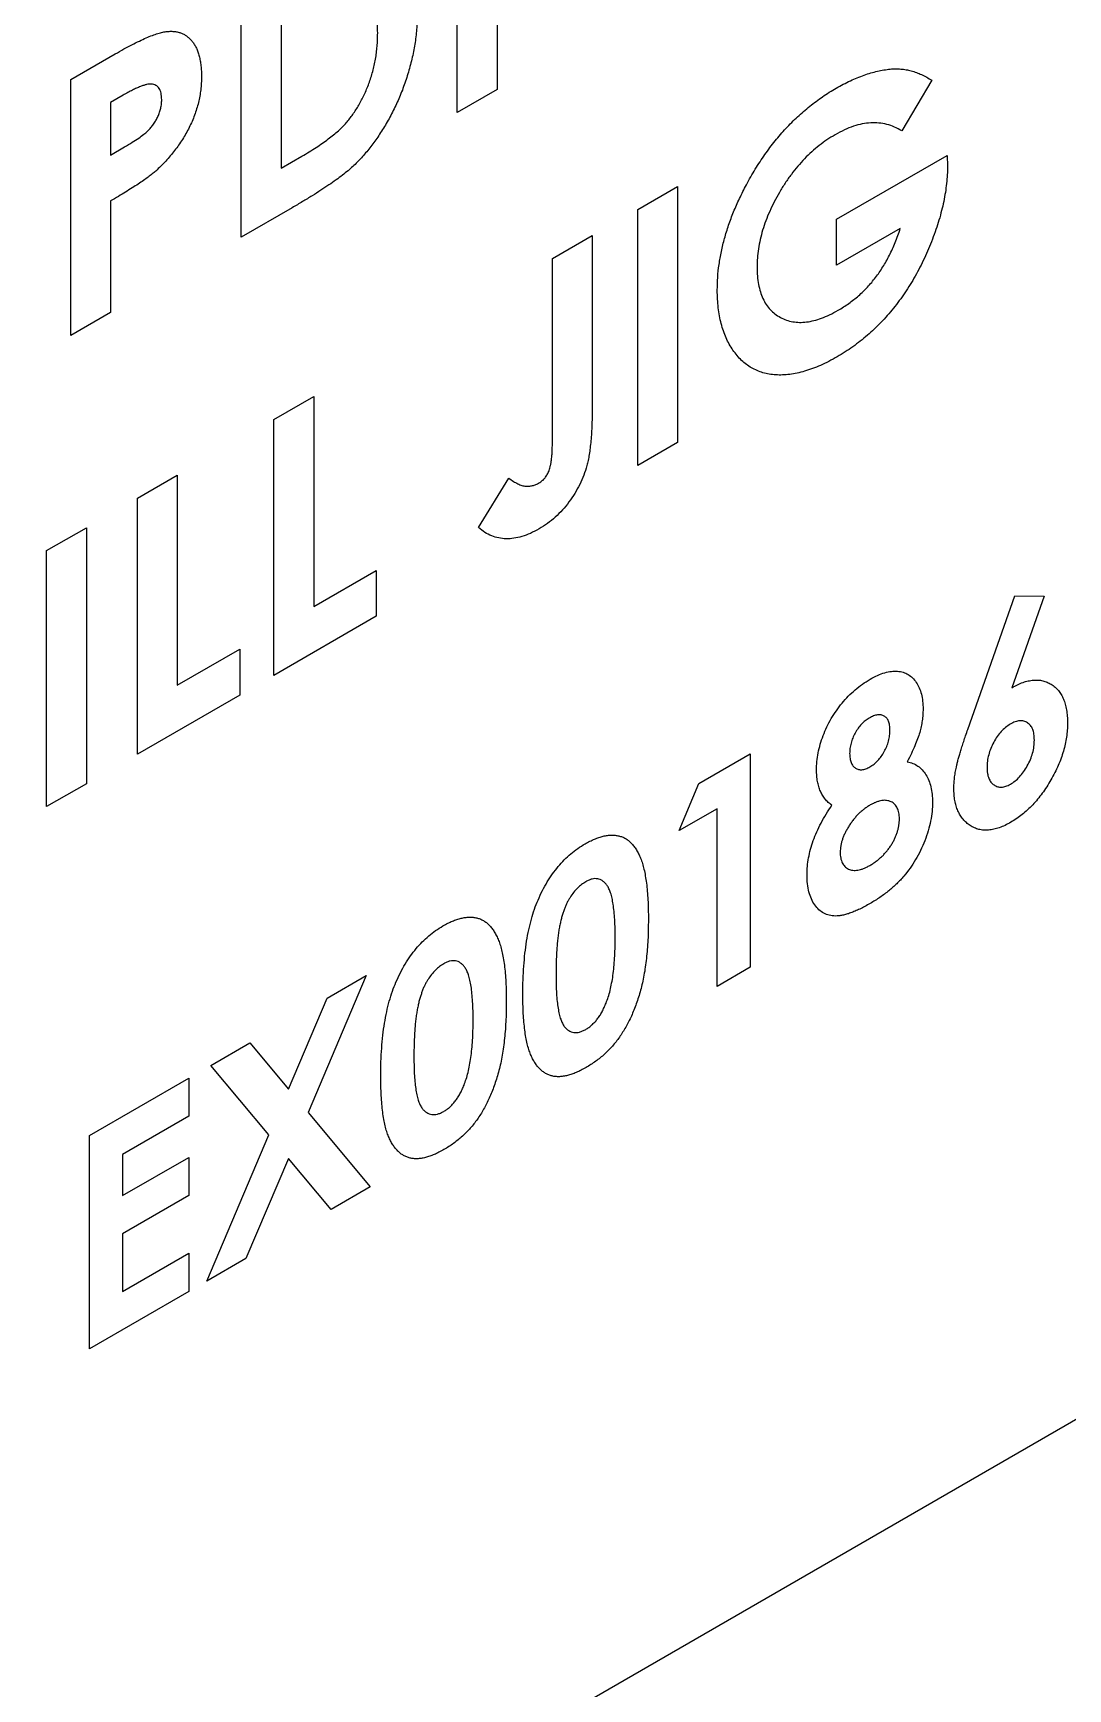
# Model space of a CAD drawing. Header units: inches. Extents: x -3.8 to 16.7, y -13 to 0.
# Drawn here: x 13.88 to 14.706, y -11.854 to -10.534 of the extents above; entities that cross this region are included whole.
import ezdxf

# ---------------------------------------------------------------- set-up
doc = ezdxf.new("R2010")
doc.units = ezdxf.units.IN
doc.header["$LTSCALE"] = 0.5
doc.header["$MEASUREMENT"] = 0
doc.layers.add('Jig', color=41, linetype='CONTINUOUS', lineweight=13)

msp = doc.modelspace()

# ---------------------------------------------------------------- linework, layer by layer
at = {"layer": 'Jig', "linetype": 'Continuous', "lineweight": 25, "transparency": 16777216}
for p, q in [((14.218732, -10.596736), (14.218732, -10.3926)), ((14.250461, -10.444496), (14.250461, -10.578419)), ((14.046488, -10.69617), (14.046488, -10.492035)), ((14.078217, -10.510358), (14.078217, -10.641213)), ((13.910506, -10.570536), (13.945918, -10.550093)), ((13.910506, -10.774671), (13.910506, -10.570536)), ((14.59718, -10.571117), (14.57317, -10.611516)), ((13.952221, -10.583093), (13.942235, -10.588858)), ((14.250461, -10.578419), (14.218732, -10.596736)), ((13.942235, -10.588858), (13.942235, -10.630732)), ((13.942235, -10.630732), (13.95346, -10.624252)), ((14.078217, -10.641213), (14.09479, -10.631646)), ((14.521292, -10.681908), (14.609432, -10.631026)), ((14.609432, -10.631026), (14.60968, -10.639593)), ((13.942235, -10.667372), (13.942235, -10.756354)), ((14.362646, -10.674042), (14.394375, -10.655725)), ((14.394375, -10.655725), (14.394375, -10.85986)), ((14.08707, -10.672742), (14.046488, -10.69617)), ((14.362646, -10.878177), (14.362646, -10.674042)), ((14.521292, -10.718548), (14.521292, -10.681908)), ((14.572037, -10.689253), (14.521292, -10.718548)), ((14.294655, -10.713292), (14.326384, -10.694975)), ((14.326384, -10.694975), (14.326384, -10.830493)), ((14.294655, -10.857315), (14.294655, -10.713292)), ((13.942235, -10.756354), (13.910506, -10.774671)), ((14.072551, -10.84151), (14.10428, -10.823193)), ((14.10428, -10.823193), (14.10428, -10.990689)), ((14.072551, -11.045645), (14.072551, -10.84151)), ((14.394375, -10.85986), (14.362646, -10.878177)), ((13.963765, -10.904311), (13.995494, -10.885994)), ((13.995494, -10.885994), (13.995494, -11.053489)), ((14.235729, -10.927768), (14.259739, -10.888268)), ((13.963765, -11.108446), (13.963765, -10.904311)), ((13.891241, -10.946178), (13.922971, -10.927861)), ((13.922971, -10.927861), (13.922971, -11.131996)), ((13.891241, -11.150313), (13.891241, -10.946178)), ((14.10428, -10.990689), (14.15414, -10.961905)), ((14.15414, -10.961905), (14.15414, -10.998545)), ((14.625875, -11.088683), (14.663294, -10.982162)), ((14.686695, -10.982351), (14.661022, -11.055444)), ((14.663294, -10.982162), (14.686695, -10.982351)), ((14.15414, -10.998545), (14.072551, -11.045645)), ((13.995494, -11.053489), (14.045355, -11.024706)), ((14.045355, -11.024706), (14.045355, -11.061345)), ((14.045355, -11.061345), (13.963765, -11.108446)), ((14.411485, -11.13189), (14.452356, -11.108295)), ((14.452356, -11.108295), (14.452356, -11.278408)), ((13.922971, -11.131996), (13.891241, -11.150313)), ((14.395697, -11.169356), (14.411485, -11.13189)), ((14.425915, -11.151911), (14.395697, -11.169356)), ((14.425915, -11.293672), (14.425915, -11.151911)), ((13.625949, -12.26582), (15.416507, -11.232153)), ((14.146161, -11.285058), (14.099712, -11.394134)), ((14.114969, -11.303065), (14.146161, -11.285058)), ((14.452356, -11.278408), (14.425915, -11.293672)), ((14.084131, -11.375493), (14.114969, -11.303065)), ((14.022189, -11.356625), (14.053352, -11.338636)), ((14.053352, -11.338636), (14.084131, -11.375493)), ((13.925426, -11.412486), (14.004749, -11.366693)), ((14.004749, -11.366693), (14.004749, -11.397227)), ((14.068549, -11.41209), (14.022189, -11.356625)), ((14.004749, -11.397227), (13.951867, -11.427755)), ((14.099712, -11.394134), (14.14923, -11.453399)), ((13.925426, -11.582598), (13.925426, -11.412486)), ((14.018914, -11.528629), (14.068549, -11.41209)), ((13.951867, -11.427755), (13.951867, -11.460469)), ((13.951867, -11.460469), (14.004749, -11.429941)), ((14.004749, -11.429941), (14.004749, -11.460474)), ((14.084131, -11.430732), (14.050106, -11.510622)), ((14.118067, -11.471389), (14.084131, -11.430732)), ((14.14923, -11.453399), (14.118067, -11.471389)), ((14.004749, -11.460474), (13.951867, -11.491002)), ((13.951867, -11.491002), (13.951867, -11.536801)), ((13.951867, -11.536801), (14.004749, -11.506273)), ((14.004749, -11.506273), (14.004749, -11.536806)), ((14.050106, -11.510622), (14.018914, -11.528629)), ((14.004749, -11.536806), (13.925426, -11.582598))]:
    msp.add_line(p, q, dxfattribs=at)
for points, knots in [([(14.155273, -10.53351), (14.155231, -10.53086), (14.155149, -10.525693), (14.154354, -10.518556), (14.153059, -10.512151), (14.151213, -10.506535), (14.148885, -10.501647), (14.145971, -10.497602), (14.142596, -10.49423), (14.139928, -10.492649), (14.138594, -10.491859)], [0, 0, 0, 0, 0.142276686, 0.277428514, 0.406477152, 0.530595072, 0.650142922, 0.766850697, 0.883502093, 1, 1, 1, 1]), ([(14.187002, -10.515847), (14.186924, -10.519742), (14.186768, -10.527408), (14.18546, -10.539281), (14.183344, -10.551161), (14.180369, -10.562993), (14.176681, -10.574603), (14.172275, -10.585826), (14.167215, -10.596579), (14.161562, -10.606788), (14.15544, -10.616292), (14.149079, -10.625077), (14.142416, -10.632956), (14.136544, -10.638902), (14.131453, -10.643431), (14.126983, -10.646951), (14.121906, -10.650744), (14.116173, -10.654719), (14.109812, -10.658986), (14.102795, -10.663359), (14.095145, -10.668043), (14.089832, -10.671135), (14.08707, -10.672742)], [0, 0, 0, 0, 0.06577295, 0.1294779, 0.19143009, 0.25244567, 0.31178696, 0.36881755, 0.42409152, 0.47849211, 0.53139374, 0.58200397, 0.63120127, 0.67950301, 0.70556137, 0.73522172, 0.76913249, 0.80685832, 0.84892977, 0.89511666, 0.9454698, 1, 1, 1, 1]), ([(13.945918, -10.550093), (13.948231, -10.548769), (13.952695, -10.546215), (13.959132, -10.542779), (13.965071, -10.539852), (13.970509, -10.537332), (13.975446, -10.535351), (13.979886, -10.533783), (13.983832, -10.532719), (13.987327, -10.532142), (13.990463, -10.532029), (13.993431, -10.532124), (13.996164, -10.532705), (13.998799, -10.533459), (14.001186, -10.534691), (14.003474, -10.536142), (14.005566, -10.537976), (14.007471, -10.540152), (14.009199, -10.542604), (14.010709, -10.545361), (14.011934, -10.548469), (14.012961, -10.551851), (14.013787, -10.55551), (14.014336, -10.559515), (14.014709, -10.563777), (14.014742, -10.566805), (14.014759, -10.568337)], [0, 0, 0, 0, 0.070781161, 0.136551696, 0.197012482, 0.252922694, 0.303686532, 0.349719151, 0.391240471, 0.428478555, 0.463056565, 0.497150358, 0.531002334, 0.564226377, 0.59770067, 0.631421421, 0.665597347, 0.700451436, 0.735880684, 0.771092108, 0.806974845, 0.843534403, 0.880940196, 0.919294384, 0.95918024, 1, 1, 1, 1]), ([(14.09479, -10.631646), (14.096762, -10.630504), (14.100554, -10.628306), (14.10603, -10.624763), (14.111094, -10.621456), (14.115731, -10.618051), (14.119977, -10.614789), (14.123771, -10.611469), (14.127194, -10.608307), (14.130202, -10.605061), (14.132958, -10.601771), (14.135509, -10.598308), (14.137971, -10.594675), (14.140299, -10.590836), (14.142501, -10.586817), (14.144565, -10.582612), (14.146517, -10.578215), (14.148307, -10.573636), (14.149944, -10.56891), (14.151395, -10.564091), (14.152599, -10.559182), (14.153599, -10.554196), (14.154314, -10.549142), (14.154905, -10.543963), (14.15521, -10.538731), (14.155252, -10.535267), (14.155273, -10.53351)], [0, 0, 0, 0, 0.06261465, 0.12042881, 0.17419949, 0.22372466, 0.26902845, 0.310765, 0.34811526, 0.38237811, 0.41475316, 0.44719543, 0.48004458, 0.51373864, 0.5479625, 0.58291781, 0.6193151, 0.65712355, 0.69568658, 0.73551372, 0.7758232, 0.81765226, 0.86074258, 0.90538693, 0.9519982, 1, 1, 1, 1]), ([(14.564034, -10.562199), (14.565449, -10.562095), (14.568326, -10.561883), (14.572512, -10.562117), (14.576708, -10.562633), (14.58087, -10.563564), (14.58499, -10.564909), (14.589111, -10.566583), (14.593192, -10.568658), (14.595833, -10.570287), (14.59718, -10.571117)], [0, 0, 0, 0, 0.11179902, 0.22739611, 0.34565664, 0.46739984, 0.59420801, 0.72467753, 0.85964712, 1, 1, 1, 1]), ([(13.974708, -10.574161), (13.974146, -10.574157), (13.972958, -10.574149), (13.970935, -10.57451), (13.9686, -10.575178), (13.965937, -10.57615), (13.962958, -10.577431), (13.959663, -10.578999), (13.956046, -10.580952), (13.953531, -10.58236), (13.952221, -10.583093)], [0, 0, 0, 0, 0.08210116, 0.173824981, 0.278953094, 0.396639095, 0.527315592, 0.671298143, 0.82875438, 1, 1, 1, 1]), ([(13.983029, -10.586613), (13.983001, -10.585673), (13.982947, -10.583849), (13.98255, -10.581402), (13.981916, -10.579272), (13.980998, -10.577514), (13.97981, -10.576122), (13.978363, -10.575093), (13.976674, -10.574376), (13.97537, -10.574233), (13.974708, -10.574161)], [0, 0, 0, 0, 0.13778768, 0.26734124, 0.39044433, 0.51177788, 0.62950898, 0.74782907, 0.87188531, 1, 1, 1, 1]), ([(14.014759, -10.568337), (14.014734, -10.570056), (14.014687, -10.573434), (14.014223, -10.578614), (14.01343, -10.583755), (14.012394, -10.588847), (14.010949, -10.593911), (14.009298, -10.598932), (14.007267, -10.603897), (14.004946, -10.608799), (14.002411, -10.613625), (13.999603, -10.618312), (13.996574, -10.62285), (13.993342, -10.627258), (13.989895, -10.631538), (13.986235, -10.63571), (13.982338, -10.639723), (13.979625, -10.642212), (13.978249, -10.643474)], [0, 0, 0, 0, 0.06887543, 0.13534867, 0.19928932, 0.26155008, 0.32291538, 0.382772, 0.44284357, 0.50265203, 0.56274884, 0.62273958, 0.68268733, 0.74332925, 0.80501251, 0.86806712, 0.93311057, 1, 1, 1, 1]), ([(14.520902, -10.577448), (14.522803, -10.576384), (14.526586, -10.574268), (14.53221, -10.571488), (14.537756, -10.569005), (14.5432, -10.566941), (14.548561, -10.565176), (14.553812, -10.56385), (14.558985, -10.562799), (14.562353, -10.562399), (14.564034, -10.562199)], [0, 0, 0, 0, 0.128975696, 0.256614277, 0.382374861, 0.507450208, 0.631231806, 0.754220715, 0.877300848, 1, 1, 1, 1]), ([(13.95346, -10.624252), (13.955503, -10.623058), (13.959262, -10.62086), (13.964394, -10.617499), (13.968519, -10.61451), (13.971778, -10.611757), (13.974351, -10.608949), (13.97657, -10.606138), (13.978474, -10.603104), (13.980122, -10.599941), (13.981439, -10.59664), (13.982353, -10.593284), (13.982946, -10.589883), (13.983001, -10.587724), (13.983029, -10.586613)], [0, 0, 0, 0, 0.15515959, 0.28549595, 0.39050281, 0.47097504, 0.53844553, 0.60365534, 0.66658717, 0.73019895, 0.79494467, 0.86022844, 0.92812071, 1, 1, 1, 1]), ([(14.449299, -10.654483), (14.450453, -10.652356), (14.452744, -10.648133), (14.456406, -10.641989), (14.460161, -10.636033), (14.464061, -10.630316), (14.468085, -10.624772), (14.472245, -10.619457), (14.47652, -10.61429), (14.480941, -10.609389), (14.485488, -10.604659), (14.490178, -10.600169), (14.494978, -10.59582), (14.49993, -10.591761), (14.504983, -10.587844), (14.510174, -10.584178), (14.515489, -10.580618), (14.519084, -10.578513), (14.520902, -10.577448)], [0, 0, 0, 0, 0.06378691, 0.12661606, 0.18834272, 0.24947905, 0.30986417, 0.37065629, 0.43067516, 0.49127768, 0.55187382, 0.6130655, 0.67516702, 0.73770458, 0.8014733, 0.8661156, 0.93226038, 1, 1, 1, 1]), ([(14.520017, -10.614599), (14.517854, -10.615911), (14.513608, -10.618489), (14.507368, -10.623046), (14.501405, -10.628085), (14.495692, -10.633595), (14.490262, -10.639607), (14.485086, -10.646095), (14.480193, -10.653068), (14.475623, -10.660424), (14.471463, -10.667977), (14.46783, -10.675588), (14.464736, -10.683148), (14.462189, -10.690681), (14.460251, -10.698143), (14.458868, -10.70556), (14.45799, -10.712941), (14.457886, -10.71769), (14.457833, -10.720096)], [0, 0, 0, 0, 0.06718757, 0.13192869, 0.19518885, 0.25712833, 0.31884259, 0.38049251, 0.44321873, 0.5071253, 0.57071214, 0.63248196, 0.69325269, 0.75313133, 0.81345766, 0.87386311, 0.93611027, 1, 1, 1, 1]), ([(14.57317, -10.611516), (14.571269, -10.610416), (14.56754, -10.608257), (14.56144, -10.606166), (14.555123, -10.605041), (14.548567, -10.604902), (14.541763, -10.605786), (14.534725, -10.607671), (14.527442, -10.610585), (14.522511, -10.61325), (14.520017, -10.614599)], [0, 0, 0, 0, 0.13444697, 0.26380716, 0.38924124, 0.51149641, 0.63242722, 0.75343872, 0.87525975, 1, 1, 1, 1]), ([(14.60968, -10.639593), (14.609648, -10.641848), (14.609585, -10.646355), (14.609003, -10.653345), (14.608039, -10.660468), (14.606722, -10.667701), (14.605071, -10.675062), (14.602966, -10.682562), (14.600501, -10.690188), (14.597739, -10.697876), (14.594635, -10.705516), (14.591293, -10.712982), (14.587761, -10.720237), (14.583962, -10.727254), (14.579955, -10.734038), (14.575732, -10.740578), (14.571279, -10.746884), (14.566618, -10.752976), (14.561723, -10.758782), (14.556622, -10.764319), (14.551322, -10.769581), (14.545809, -10.774569), (14.540094, -10.779261), (14.534177, -10.783632), (14.528054, -10.787815), (14.523902, -10.790284), (14.521788, -10.791541)], [0, 0, 0, 0, 0.04195372, 0.08383258, 0.12532245, 0.16681547, 0.20847518, 0.25064342, 0.29309367, 0.33644235, 0.37959375, 0.42165642, 0.4629884, 0.50371807, 0.54386324, 0.58360823, 0.62314292, 0.66301274, 0.70293171, 0.74288752, 0.78365169, 0.82485059, 0.86692569, 0.91006572, 0.95421246, 1, 1, 1, 1]), ([(13.978249, -10.643474), (13.977343, -10.644257), (13.975379, -10.645954), (13.972131, -10.648402), (13.968387, -10.65109), (13.964137, -10.653996), (13.959376, -10.657052), (13.954111, -10.660332), (13.948338, -10.663839), (13.944324, -10.666162), (13.942235, -10.667372)], [0, 0, 0, 0, 0.07737275, 0.16761429, 0.27210832, 0.39001599, 0.52136331, 0.66727225, 0.82680952, 1, 1, 1, 1]), ([(14.426104, -10.738453), (14.426167, -10.735087), (14.426291, -10.728439), (14.427436, -10.718091), (14.429222, -10.707689), (14.431785, -10.697188), (14.435074, -10.686606), (14.439042, -10.675948), (14.443776, -10.665175), (14.44744, -10.658081), (14.449299, -10.654483)], [0, 0, 0, 0, 0.12925561, 0.2552415, 0.37890223, 0.50142384, 0.62325871, 0.74643708, 0.87137012, 1, 1, 1, 1]), ([(14.522425, -10.754533), (14.523878, -10.753679), (14.52673, -10.752003), (14.530914, -10.749105), (14.534922, -10.746102), (14.538768, -10.742968), (14.542414, -10.739571), (14.54591, -10.736042), (14.549237, -10.732338), (14.552375, -10.728409), (14.555372, -10.724306), (14.5582, -10.719959), (14.560907, -10.715399), (14.563463, -10.71061), (14.565825, -10.705585), (14.568067, -10.70035), (14.570165, -10.694878), (14.571404, -10.691155), (14.572037, -10.689253)], [0, 0, 0, 0, 0.06934871, 0.13614695, 0.20055535, 0.2627939, 0.32342156, 0.38246435, 0.44096387, 0.49829222, 0.555828, 0.61428406, 0.67368091, 0.73476536, 0.7975553, 0.86227615, 0.92967099, 1, 1, 1, 1]), ([(14.457833, -10.720096), (14.457882, -10.722525), (14.457979, -10.727311), (14.458906, -10.733881), (14.460334, -10.739892), (14.462425, -10.745201), (14.464998, -10.75), (14.468261, -10.754048), (14.472066, -10.757522), (14.476406, -10.760325), (14.481127, -10.762493), (14.48624, -10.763763), (14.49159, -10.764317), (14.497262, -10.763927), (14.503158, -10.762839), (14.509339, -10.760904), (14.51579, -10.758182), (14.520191, -10.755761), (14.522425, -10.754533)], [0, 0, 0, 0, 0.06387923, 0.12585082, 0.18647209, 0.24647648, 0.30625841, 0.36695118, 0.42886088, 0.49256868, 0.55660611, 0.61908674, 0.6810492, 0.74278507, 0.80489645, 0.86784906, 0.93293296, 1, 1, 1, 1]), ([(14.521788, -10.791541), (14.519532, -10.792807), (14.51506, -10.795317), (14.508449, -10.798466), (14.502029, -10.801069), (14.495799, -10.803139), (14.489745, -10.804734), (14.483877, -10.805738), (14.478207, -10.806174), (14.472719, -10.80613), (14.467482, -10.805509), (14.462508, -10.80437), (14.457824, -10.80267), (14.453382, -10.800512), (14.449286, -10.797719), (14.445384, -10.794546), (14.441864, -10.790686), (14.438575, -10.786416), (14.435653, -10.781661), (14.433098, -10.77654), (14.430919, -10.771087), (14.429201, -10.76522), (14.427806, -10.759067), (14.426808, -10.752555), (14.426244, -10.745664), (14.426151, -10.740867), (14.426104, -10.738453)], [0, 0, 0, 0, 0.04517288, 0.08954612, 0.13281276, 0.17510201, 0.21703018, 0.25838045, 0.29957632, 0.34070769, 0.3815383, 0.42194159, 0.46211527, 0.5024334, 0.54275152, 0.58340721, 0.62466273, 0.6667924, 0.70898836, 0.75068593, 0.79205511, 0.83320278, 0.87443934, 0.91587333, 0.95765594, 1, 1, 1, 1]), ([(14.326384, -10.830493), (14.326372, -10.83309), (14.32635, -10.838093), (14.326126, -10.845407), (14.325822, -10.85217), (14.325385, -10.858401), (14.324736, -10.864147), (14.324002, -10.869347), (14.323191, -10.874016), (14.321822, -10.879508), (14.319697, -10.885941), (14.31649, -10.893416), (14.312497, -10.900607), (14.307897, -10.907506), (14.302653, -10.913894), (14.296886, -10.919652), (14.290613, -10.924725), (14.286268, -10.927411), (14.284031, -10.928794)], [0, 0, 0, 0, 0.07640535, 0.14721803, 0.21205899, 0.27099949, 0.32417099, 0.37196981, 0.41410523, 0.45098126, 0.51807721, 0.58331967, 0.64875638, 0.71544988, 0.78313488, 0.85208492, 0.92384796, 1, 1, 1, 1]), ([(14.284067, -10.892134), (14.284915, -10.891594), (14.286544, -10.890555), (14.288786, -10.88817), (14.290675, -10.885366), (14.291919, -10.882678), (14.292712, -10.880208), (14.293207, -10.877976), (14.293677, -10.875371), (14.294054, -10.872435), (14.294338, -10.869132), (14.29448, -10.865527), (14.294653, -10.861503), (14.294654, -10.858761), (14.294655, -10.857315)], [0, 0, 0, 0, 0.08366061, 0.16085185, 0.23674446, 0.3196478, 0.36732551, 0.42620955, 0.49352409, 0.57302528, 0.66250602, 0.7645432, 0.87587812, 1, 1, 1, 1]), ([(14.259739, -10.888268), (14.260996, -10.889183), (14.263348, -10.890897), (14.266893, -10.892856), (14.270091, -10.894228), (14.273105, -10.894808), (14.27595, -10.894802), (14.278686, -10.894401), (14.281399, -10.893502), (14.283191, -10.892583), (14.284067, -10.892134)], [0, 0, 0, 0, 0.19118873, 0.35776552, 0.49958607, 0.61804467, 0.72179554, 0.81927216, 0.91167234, 1, 1, 1, 1]), ([(14.284031, -10.928794), (14.281701, -10.930056), (14.277104, -10.932546), (14.270362, -10.935038), (14.263883, -10.936534), (14.257699, -10.936859), (14.251726, -10.936243), (14.246072, -10.934465), (14.24062, -10.931751), (14.237387, -10.929118), (14.235729, -10.927768)], [0, 0, 0, 0, 0.1238731, 0.24432612, 0.36309192, 0.48280641, 0.60469074, 0.73101202, 0.8620339, 1, 1, 1, 1]), ([(14.505238, -11.121079), (14.505297, -11.118859), (14.505413, -11.114479), (14.506441, -11.10758), (14.508146, -11.100603), (14.510467, -11.093602), (14.513413, -11.086695), (14.516915, -11.080006), (14.52102, -11.073676), (14.525576, -11.067648), (14.530606, -11.062041), (14.536063, -11.057), (14.54188, -11.052445), (14.545889, -11.050003), (14.547939, -11.048754)], [0, 0, 0, 0, 0.08520463, 0.16810545, 0.24922673, 0.33067642, 0.41165723, 0.4910963, 0.5706292, 0.6517408, 0.7347942, 0.81958314, 0.90771732, 1, 1, 1, 1]), ([(14.547939, -11.048754), (14.54996, -11.047653), (14.553901, -11.045505), (14.559616, -11.043395), (14.564954, -11.042246), (14.569873, -11.042167), (14.574382, -11.042968), (14.578417, -11.044737), (14.581907, -11.047506), (14.584879, -11.051132), (14.587246, -11.055519), (14.588996, -11.060542), (14.590009, -11.066224), (14.590154, -11.070395), (14.590227, -11.072493)], [0, 0, 0, 0, 0.09122126, 0.17786236, 0.26133492, 0.3432146, 0.42406053, 0.5040249, 0.58504282, 0.66799337, 0.75166792, 0.83358738, 0.9162936, 1, 1, 1, 1]), ([(14.661022, -11.055444), (14.662538, -11.054614), (14.665526, -11.052978), (14.669921, -11.051163), (14.674124, -11.049985), (14.678175, -11.0493), (14.682026, -11.049299), (14.685738, -11.049799), (14.689216, -11.051014), (14.692539, -11.052667), (14.695561, -11.054878), (14.698186, -11.057614), (14.700473, -11.060736), (14.702251, -11.064443), (14.703686, -11.06856), (14.704721, -11.073141), (14.705311, -11.078225), (14.705393, -11.081863), (14.705434, -11.083715)], [0, 0, 0, 0, 0.06332879, 0.12473644, 0.18491575, 0.24430041, 0.30382557, 0.364353, 0.42607314, 0.48972091, 0.55375593, 0.61645806, 0.67831886, 0.74030094, 0.80265626, 0.86673212, 0.93215674, 1, 1, 1, 1]), ([(14.590227, -11.072493), (14.590192, -11.074026), (14.590123, -11.077034), (14.589612, -11.081702), (14.588752, -11.086395), (14.587553, -11.091207), (14.585886, -11.096326), (14.583629, -11.101901), (14.580885, -11.108051), (14.57873, -11.112284), (14.577597, -11.114509)], [0, 0, 0, 0, 0.1175933, 0.23076806, 0.34238803, 0.45243834, 0.56822989, 0.69774451, 0.84108895, 1, 1, 1, 1]), ([(14.54729, -11.079662), (14.546201, -11.080351), (14.544084, -11.081692), (14.541062, -11.0845), (14.538346, -11.087809), (14.535996, -11.09156), (14.53407, -11.095578), (14.532654, -11.099737), (14.531814, -11.103957), (14.531725, -11.106623), (14.531679, -11.107996)], [0, 0, 0, 0, 0.1272624, 0.24755348, 0.36617764, 0.48865601, 0.61194461, 0.73509855, 0.86364793, 1, 1, 1, 1]), ([(14.563786, -11.089222), (14.563727, -11.087911), (14.563613, -11.085375), (14.562797, -11.082111), (14.561297, -11.079688), (14.559326, -11.077938), (14.556855, -11.077035), (14.553987, -11.076978), (14.550742, -11.077858), (14.548466, -11.079048), (14.54729, -11.079662)], [0, 0, 0, 0, 0.13323882, 0.2576792, 0.37794494, 0.49883534, 0.61955808, 0.73982382, 0.86564005, 1, 1, 1, 1]), ([(14.547792, -11.118629), (14.54891, -11.117926), (14.55109, -11.116555), (14.554187, -11.113663), (14.556978, -11.110287), (14.559367, -11.106412), (14.561347, -11.102247), (14.562788, -11.097904), (14.563618, -11.093493), (14.563729, -11.090681), (14.563786, -11.089222)], [0, 0, 0, 0, 0.12610048, 0.2456674, 0.36259581, 0.48306358, 0.60689482, 0.73119913, 0.86060741, 1, 1, 1, 1]), ([(14.614779, -11.135811), (14.6148, -11.134469), (14.61484, -11.131777), (14.615249, -11.127546), (14.615869, -11.123182), (14.616589, -11.119387), (14.617329, -11.116101), (14.618075, -11.113252), (14.618999, -11.110034), (14.620055, -11.106467), (14.621277, -11.102536), (14.622658, -11.098254), (14.624201, -11.09359), (14.625302, -11.090364), (14.625875, -11.088683)], [0, 0, 0, 0, 0.09253783, 0.18559077, 0.27955248, 0.3756023, 0.42761672, 0.48711687, 0.55419893, 0.62862399, 0.70968756, 0.79918074, 0.89535733, 1, 1, 1, 1]), ([(14.659753, -11.084529), (14.658484, -11.085328), (14.656001, -11.086893), (14.652471, -11.090308), (14.649253, -11.094327), (14.646463, -11.098946), (14.644129, -11.103889), (14.642414, -11.10898), (14.641383, -11.114127), (14.641276, -11.117372), (14.64122, -11.119047)], [0, 0, 0, 0, 0.12271805, 0.24014312, 0.35736238, 0.48167385, 0.60786583, 0.73295548, 0.86214446, 1, 1, 1, 1]), ([(14.678993, -11.097241), (14.678924, -11.095639), (14.67879, -11.092536), (14.677784, -11.088544), (14.675987, -11.085495), (14.673601, -11.083264), (14.670715, -11.081923), (14.667368, -11.081691), (14.663676, -11.082465), (14.66108, -11.083831), (14.659753, -11.084529)], [0, 0, 0, 0, 0.13540375, 0.26222517, 0.38584907, 0.51085736, 0.63497746, 0.75329908, 0.87393204, 1, 1, 1, 1]), ([(14.705434, -11.083715), (14.705395, -11.085546), (14.705319, -11.089165), (14.704684, -11.094781), (14.703659, -11.100411), (14.702193, -11.106071), (14.70033, -11.111761), (14.698052, -11.117489), (14.69534, -11.123232), (14.692264, -11.128928), (14.688901, -11.134442), (14.685356, -11.139665), (14.681599, -11.144457), (14.677702, -11.148923), (14.673592, -11.152949), (14.669331, -11.156657), (14.664886, -11.159942), (14.661869, -11.161774), (14.660343, -11.162702)], [0, 0, 0, 0, 0.06562093, 0.12970443, 0.19200841, 0.25316538, 0.31459001, 0.37653277, 0.4392867, 0.50379853, 0.568284, 0.63062889, 0.69151284, 0.75199759, 0.81237685, 0.8735769, 0.93602668, 1, 1, 1, 1]), ([(14.659841, -11.132458), (14.661118, -11.131635), (14.663623, -11.13002), (14.667236, -11.126618), (14.670536, -11.122514), (14.673454, -11.117815), (14.675961, -11.112766), (14.677695, -11.107546), (14.678815, -11.10227), (14.678932, -11.098955), (14.678993, -11.097241)], [0, 0, 0, 0, 0.12115224, 0.23760059, 0.35605249, 0.48052497, 0.60763861, 0.73342993, 0.86218161, 1, 1, 1, 1]), ([(14.531679, -11.107996), (14.531736, -11.109321), (14.531846, -11.111908), (14.532714, -11.115214), (14.534194, -11.11781), (14.536225, -11.119658), (14.538693, -11.120701), (14.541457, -11.12099), (14.544547, -11.120282), (14.546694, -11.119189), (14.547792, -11.118629)], [0, 0, 0, 0, 0.133898134, 0.261449012, 0.38530444, 0.511572471, 0.636353206, 0.755400434, 0.874932453, 1, 1, 1, 1]), ([(14.577597, -11.114509), (14.579142, -11.114892), (14.582199, -11.115649), (14.586237, -11.117838), (14.589716, -11.120872), (14.592598, -11.124742), (14.594906, -11.129298), (14.596559, -11.134524), (14.597609, -11.140337), (14.597724, -11.14464), (14.597782, -11.146816)], [0, 0, 0, 0, 0.12671711, 0.25082509, 0.37430673, 0.49874666, 0.62347265, 0.74736988, 0.87228966, 1, 1, 1, 1]), ([(14.517485, -11.149211), (14.51651, -11.148475), (14.514591, -11.147027), (14.512107, -11.144347), (14.510015, -11.141313), (14.508238, -11.138004), (14.506925, -11.13426), (14.505932, -11.130233), (14.50537, -11.125815), (14.505283, -11.122668), (14.505238, -11.121079)], [0, 0, 0, 0, 0.13269116, 0.26122893, 0.38661589, 0.50949984, 0.63104806, 0.75300107, 0.87524103, 1, 1, 1, 1]), ([(14.64122, -11.119047), (14.641286, -11.120653), (14.641413, -11.123776), (14.642484, -11.127754), (14.644236, -11.130937), (14.646694, -11.133161), (14.649579, -11.13452), (14.652778, -11.134909), (14.656239, -11.134286), (14.658632, -11.133072), (14.659841, -11.132458)], [0, 0, 0, 0, 0.13728499, 0.26702849, 0.39492564, 0.52433476, 0.65081253, 0.76926747, 0.88343468, 1, 1, 1, 1]), ([(14.660343, -11.162702), (14.658747, -11.163586), (14.655608, -11.165324), (14.651015, -11.167147), (14.646609, -11.168444), (14.642417, -11.169084), (14.638411, -11.169131), (14.634639, -11.168504), (14.631069, -11.167254), (14.627739, -11.165432), (14.624739, -11.163064), (14.622063, -11.160351), (14.619799, -11.157236), (14.617967, -11.153714), (14.616537, -11.149815), (14.615542, -11.145512), (14.614894, -11.140868), (14.614818, -11.137506), (14.614779, -11.135811)], [0, 0, 0, 0, 0.06648594, 0.1307356, 0.19328684, 0.25529143, 0.3165376, 0.37886671, 0.44187721, 0.50711749, 0.57227139, 0.63542713, 0.69681725, 0.75735663, 0.81726512, 0.8771343, 0.93801982, 1, 1, 1, 1]), ([(14.497684, -11.204601), (14.497749, -11.202378), (14.497878, -11.19801), (14.498801, -11.191186), (14.500383, -11.184308), (14.502554, -11.177374), (14.505354, -11.170362), (14.508798, -11.163301), (14.512844, -11.156172), (14.515912, -11.15157), (14.517485, -11.149211)], [0, 0, 0, 0, 0.127276316, 0.250113372, 0.370492268, 0.489901241, 0.611005646, 0.735976053, 0.864675987, 1, 1, 1, 1]), ([(14.548146, -11.148958), (14.547319, -11.149451), (14.545688, -11.150424), (14.543291, -11.152168), (14.540991, -11.154034), (14.53879, -11.156045), (14.536701, -11.158262), (14.534704, -11.160633), (14.532807, -11.163166), (14.531039, -11.165819), (14.52944, -11.168533), (14.528, -11.171233), (14.526822, -11.173906), (14.525841, -11.176525), (14.525053, -11.179108), (14.524533, -11.181647), (14.524197, -11.184159), (14.524149, -11.185766), (14.524125, -11.186577)], [0, 0, 0, 0, 0.07059879, 0.13914933, 0.20602773, 0.27087091, 0.33451161, 0.39913683, 0.46343372, 0.52797155, 0.59212565, 0.65344027, 0.71261783, 0.77013285, 0.82660189, 0.88325179, 0.94110925, 1, 1, 1, 1]), ([(14.597782, -11.146816), (14.597712, -11.149248), (14.597573, -11.154073), (14.596347, -11.161738), (14.594378, -11.169559), (14.591687, -11.177449), (14.588313, -11.18519), (14.584381, -11.192588), (14.579884, -11.199514), (14.575698, -11.204868), (14.572095, -11.2089), (14.569187, -11.211827), (14.566117, -11.214699), (14.562862, -11.217457), (14.559423, -11.220128), (14.555806, -11.222669), (14.552006, -11.225192), (14.549415, -11.226721), (14.548087, -11.227506)], [0, 0, 0, 0, 0.08210496, 0.16284464, 0.24281017, 0.32413617, 0.40455175, 0.48193918, 0.55868344, 0.63591527, 0.67554417, 0.71642147, 0.75888297, 0.80299093, 0.84892538, 0.89723345, 0.94730608, 1, 1, 1, 1]), ([(14.571341, -11.160001), (14.571314, -11.159164), (14.571261, -11.157527), (14.570972, -11.155232), (14.570431, -11.153212), (14.569722, -11.151361), (14.568779, -11.149766), (14.567609, -11.148427), (14.566277, -11.147257), (14.56472, -11.146379), (14.563018, -11.145736), (14.561206, -11.145334), (14.559291, -11.145214), (14.557266, -11.145381), (14.555125, -11.145874), (14.552883, -11.146631), (14.550545, -11.14762), (14.548953, -11.148508), (14.548146, -11.148958)], [0, 0, 0, 0, 0.06323176, 0.12359618, 0.18363093, 0.24196511, 0.30145429, 0.36099707, 0.42147879, 0.48458151, 0.54796442, 0.61031572, 0.67287131, 0.73510884, 0.79849174, 0.86387821, 0.93091854, 1, 1, 1, 1]), ([(14.547821, -11.197126), (14.548697, -11.196602), (14.550405, -11.19558), (14.552901, -11.193824), (14.555262, -11.19196), (14.557484, -11.18996), (14.559577, -11.187833), (14.561513, -11.185547), (14.563334, -11.183171), (14.564984, -11.180671), (14.56649, -11.178115), (14.567788, -11.175518), (14.568892, -11.17293), (14.569782, -11.170342), (14.5705, -11.16774), (14.570993, -11.165133), (14.571299, -11.162524), (14.571327, -11.160851), (14.571341, -11.160001)], [0, 0, 0, 0, 0.075044088, 0.14623716, 0.21482906, 0.280463395, 0.343689367, 0.406254805, 0.46726865, 0.527809264, 0.587996937, 0.646697232, 0.703964551, 0.760495483, 0.818096653, 0.877164789, 0.937587985, 1, 1, 1, 1]), ([(14.283146, -11.224755), (14.28429, -11.222254), (14.286526, -11.217365), (14.290437, -11.210385), (14.294638, -11.20392), (14.299216, -11.198013), (14.304099, -11.192619), (14.309329, -11.187782), (14.314886, -11.183515), (14.318702, -11.181165), (14.320653, -11.179964)], [0, 0, 0, 0, 0.13231403, 0.25870001, 0.38091182, 0.50053487, 0.62092262, 0.74237577, 0.86828083, 1, 1, 1, 1]), ([(14.320653, -11.179964), (14.321933, -11.179247), (14.32445, -11.177837), (14.328156, -11.176165), (14.331726, -11.17481), (14.335174, -11.173804), (14.338476, -11.173201), (14.341654, -11.172926), (14.344671, -11.173082), (14.347566, -11.173554), (14.350338, -11.174381), (14.35292, -11.175658), (14.355359, -11.177293), (14.357602, -11.179364), (14.359699, -11.18181), (14.361644, -11.184638), (14.36342, -11.187873), (14.365049, -11.191513), (14.366505, -11.19564), (14.367732, -11.200345), (14.368784, -11.205597), (14.369672, -11.211405), (14.370344, -11.217806), (14.370796, -11.224799), (14.371107, -11.232324), (14.371132, -11.237594), (14.371145, -11.240302)], [0, 0, 0, 0, 0.03663489, 0.07203398, 0.10662597, 0.14030569, 0.17361947, 0.20642567, 0.23906701, 0.27188288, 0.30483989, 0.33852903, 0.37261619, 0.40754825, 0.44371891, 0.48131151, 0.520113, 0.5609129, 0.6040246, 0.65007456, 0.69957223, 0.75236254, 0.80878872, 0.86895421, 0.93267472, 1, 1, 1, 1]), ([(14.524125, -11.186577), (14.524136, -11.187401), (14.524159, -11.189036), (14.524506, -11.191241), (14.525005, -11.193272), (14.525706, -11.19508), (14.526643, -11.196643), (14.527762, -11.198013), (14.529102, -11.199153), (14.530627, -11.200073), (14.532334, -11.200713), (14.534174, -11.201083), (14.536122, -11.20122), (14.538237, -11.200908), (14.54044, -11.200468), (14.542791, -11.199615), (14.545265, -11.198559), (14.546954, -11.197612), (14.547821, -11.197126)], [0, 0, 0, 0, 0.060863585, 0.120715388, 0.178297994, 0.236019027, 0.29302022, 0.351481909, 0.411327915, 0.473181125, 0.535897819, 0.59828168, 0.660909791, 0.724489159, 0.789043396, 0.857006765, 0.926649491, 1, 1, 1, 1]), ([(14.344704, -11.255566), (14.344694, -11.25289), (14.344676, -11.24774), (14.344332, -11.240529), (14.343855, -11.234037), (14.343156, -11.228331), (14.342256, -11.223383), (14.341148, -11.219198), (14.339841, -11.215761), (14.338292, -11.213101), (14.336575, -11.211071), (14.334753, -11.209532), (14.332818, -11.208437), (14.330773, -11.207775), (14.32857, -11.20764), (14.326252, -11.207984), (14.323814, -11.208791), (14.322151, -11.209672), (14.321303, -11.210122)], [0, 0, 0, 0, 0.1121148, 0.21580184, 0.31020269, 0.39599293, 0.47341023, 0.54277842, 0.60454802, 0.65935727, 0.70876436, 0.75535551, 0.79868699, 0.84001684, 0.88020345, 0.91973335, 0.95904861, 1, 1, 1, 1]), ([(14.548087, -11.227506), (14.54667, -11.228301), (14.543903, -11.229855), (14.539865, -11.231925), (14.536055, -11.233641), (14.532467, -11.235076), (14.529102, -11.236177), (14.525963, -11.236922), (14.52304, -11.237395), (14.519462, -11.237611), (14.515373, -11.237082), (14.510954, -11.235403), (14.507075, -11.232603), (14.503702, -11.228844), (14.501044, -11.224042), (14.499067, -11.218413), (14.497896, -11.211904), (14.497755, -11.207064), (14.497684, -11.204601)], [0, 0, 0, 0, 0.05543529, 0.10825419, 0.15819574, 0.20533733, 0.25025674, 0.29276332, 0.33330786, 0.37172304, 0.44598168, 0.52004856, 0.59554565, 0.67368749, 0.75338446, 0.83334864, 0.91517787, 1, 1, 1, 1]), ([(14.321303, -11.210122), (14.320146, -11.210853), (14.317877, -11.212287), (14.314586, -11.215241), (14.311482, -11.21866), (14.309121, -11.221982), (14.307354, -11.22488), (14.306119, -11.227292), (14.304929, -11.229876), (14.303877, -11.232662), (14.302884, -11.235618), (14.301914, -11.238776), (14.301118, -11.242113), (14.300337, -11.245671), (14.299652, -11.249489), (14.299078, -11.253587), (14.298566, -11.258018), (14.298208, -11.26273), (14.297875, -11.267795), (14.297636, -11.273182), (14.297536, -11.278865), (14.297504, -11.282757), (14.297488, -11.284766)], [0, 0, 0, 0, 0.0538337, 0.10554263, 0.15805417, 0.21198734, 0.24020689, 0.26979351, 0.3013431, 0.33460806, 0.37028444, 0.40808884, 0.44868135, 0.4920693, 0.53866416, 0.59037105, 0.64638778, 0.70719538, 0.77294677, 0.8436426, 0.91930836, 1, 1, 1, 1]), ([(14.271047, -11.299689), (14.271072, -11.295902), (14.271121, -11.288595), (14.271738, -11.277722), (14.272643, -11.267479), (14.273973, -11.257803), (14.275617, -11.248725), (14.277723, -11.240213), (14.28012, -11.232264), (14.282162, -11.227196), (14.283146, -11.224755)], [0, 0, 0, 0, 0.16107112, 0.31078881, 0.44990382, 0.57837632, 0.69661721, 0.80598732, 0.9065617, 1, 1, 1, 1]), ([(14.169828, -11.290172), (14.170972, -11.287672), (14.173208, -11.282783), (14.177118, -11.275802), (14.18132, -11.269337), (14.185898, -11.26343), (14.190781, -11.258037), (14.196011, -11.253199), (14.201568, -11.248932), (14.205384, -11.246582), (14.207335, -11.245381)], [0, 0, 0, 0, 0.13231403, 0.25870001, 0.38091182, 0.50053487, 0.62092262, 0.74237577, 0.86828083, 1, 1, 1, 1]), ([(14.207335, -11.245381), (14.208615, -11.244664), (14.211131, -11.243255), (14.214838, -11.241582), (14.218408, -11.240227), (14.221856, -11.239221), (14.225157, -11.238618), (14.228335, -11.238343), (14.231353, -11.238499), (14.234248, -11.238971), (14.23702, -11.239798), (14.239602, -11.241075), (14.24204, -11.242711), (14.244284, -11.244781), (14.246381, -11.247228), (14.248325, -11.250055), (14.250102, -11.25329), (14.251731, -11.25693), (14.253187, -11.261058), (14.254414, -11.265763), (14.255466, -11.271015), (14.256354, -11.276822), (14.257025, -11.283223), (14.257478, -11.290216), (14.257788, -11.297741), (14.257813, -11.303012), (14.257826, -11.305719)], [0, 0, 0, 0, 0.03663489, 0.07203398, 0.10662597, 0.14030569, 0.17361947, 0.20642567, 0.23906701, 0.27188288, 0.30483989, 0.33852903, 0.37261619, 0.40754825, 0.44371891, 0.48131151, 0.520113, 0.5609129, 0.6040246, 0.65007456, 0.69957223, 0.75236254, 0.80878872, 0.86895421, 0.93267472, 1, 1, 1, 1]), ([(14.371145, -11.240302), (14.371131, -11.243059), (14.371103, -11.248417), (14.370809, -11.256362), (14.370302, -11.263961), (14.369648, -11.271175), (14.368753, -11.278057), (14.367704, -11.28457), (14.366458, -11.290739), (14.364954, -11.296586), (14.363335, -11.302109), (14.361553, -11.307391), (14.35964, -11.312424), (14.35764, -11.317242), (14.355442, -11.321802), (14.353153, -11.326153), (14.350675, -11.330238), (14.348111, -11.334132), (14.345368, -11.337802), (14.342473, -11.341298), (14.339376, -11.344566), (14.336132, -11.347726), (14.332686, -11.350639), (14.329093, -11.353447), (14.325313, -11.356034), (14.322739, -11.35757), (14.321421, -11.358357)], [0, 0, 0, 0, 0.06849087, 0.13307654, 0.19382899, 0.25108286, 0.30440084, 0.35440834, 0.40129478, 0.44470068, 0.48569249, 0.52467648, 0.56230676, 0.59794658, 0.63247355, 0.66575204, 0.6979853, 0.72958622, 0.7608252, 0.79235508, 0.8243126, 0.85715627, 0.89092689, 0.92596044, 0.96206132, 1, 1, 1, 1]), ([(14.337444, -11.306885), (14.33804, -11.305283), (14.33929, -11.301923), (14.340735, -11.296636), (14.341952, -11.290912), (14.343, -11.2847), (14.343716, -11.278073), (14.344333, -11.270936), (14.34463, -11.263382), (14.344679, -11.258239), (14.344704, -11.255566)], [0, 0, 0, 0, 0.08887073, 0.18635472, 0.29407765, 0.41223653, 0.54177814, 0.68270261, 0.83509635, 1, 1, 1, 1]), ([(14.231386, -11.320983), (14.231376, -11.318308), (14.231357, -11.313157), (14.231014, -11.305946), (14.230536, -11.299455), (14.229837, -11.293748), (14.228938, -11.2888), (14.22783, -11.284615), (14.226523, -11.281178), (14.224973, -11.278518), (14.223257, -11.276489), (14.221435, -11.274949), (14.2195, -11.273854), (14.217455, -11.273193), (14.215252, -11.273057), (14.212934, -11.273402), (14.210496, -11.274208), (14.208833, -11.27509), (14.207984, -11.275539)], [0, 0, 0, 0, 0.1121148, 0.21580184, 0.31020269, 0.39599293, 0.47341023, 0.54277842, 0.60454802, 0.65935727, 0.70876436, 0.75535551, 0.79868699, 0.84001684, 0.88020345, 0.91973335, 0.95904861, 1, 1, 1, 1]), ([(14.207984, -11.275539), (14.206827, -11.276271), (14.204559, -11.277704), (14.201267, -11.280658), (14.198164, -11.284078), (14.195803, -11.287399), (14.194036, -11.290297), (14.192801, -11.292709), (14.19161, -11.295293), (14.190559, -11.298079), (14.189566, -11.301035), (14.188595, -11.304194), (14.1878, -11.30753), (14.187018, -11.311088), (14.186333, -11.314906), (14.18576, -11.319004), (14.185247, -11.323435), (14.18489, -11.328147), (14.184556, -11.333212), (14.184318, -11.338599), (14.184218, -11.344282), (14.184186, -11.348174), (14.18417, -11.350183)], [0, 0, 0, 0, 0.0538337, 0.10554263, 0.15805417, 0.21198734, 0.24020689, 0.26979351, 0.3013431, 0.33460806, 0.37028444, 0.40808884, 0.44868135, 0.4920693, 0.53866416, 0.59037105, 0.64638778, 0.70719538, 0.77294677, 0.8436426, 0.91930836, 1, 1, 1, 1]), ([(14.297488, -11.284766), (14.297515, -11.28734), (14.297567, -11.292277), (14.297837, -11.299263), (14.29838, -11.305449), (14.299056, -11.310961), (14.300004, -11.315679), (14.301095, -11.319728), (14.302443, -11.322983), (14.304, -11.325528), (14.305725, -11.327463), (14.307598, -11.328872), (14.309554, -11.3299), (14.311655, -11.330439), (14.313896, -11.330488), (14.316258, -11.33009), (14.318743, -11.329247), (14.320444, -11.328346), (14.321303, -11.327892)], [0, 0, 0, 0, 0.11073428, 0.21234119, 0.30550213, 0.38983484, 0.46669046, 0.53526185, 0.59676291, 0.65106572, 0.70103555, 0.74786027, 0.7918334, 0.83428401, 0.87533389, 0.91603475, 0.95765228, 1, 1, 1, 1]), ([(14.157729, -11.365106), (14.157754, -11.361319), (14.157802, -11.354012), (14.158419, -11.34314), (14.159325, -11.332897), (14.160655, -11.323221), (14.162299, -11.314142), (14.164404, -11.30563), (14.166801, -11.297681), (14.168844, -11.292613), (14.169828, -11.290172)], [0, 0, 0, 0, 0.16107112, 0.31078881, 0.44990382, 0.57837632, 0.69661721, 0.80598732, 0.9065617, 1, 1, 1, 1]), ([(14.321421, -11.358357), (14.320102, -11.359092), (14.317518, -11.360532), (14.313728, -11.36232), (14.310116, -11.363666), (14.306643, -11.364742), (14.303333, -11.365376), (14.30017, -11.365677), (14.297179, -11.365591), (14.29435, -11.365133), (14.291694, -11.364268), (14.28917, -11.363046), (14.286782, -11.361471), (14.284568, -11.359488), (14.282491, -11.357162), (14.280573, -11.35444), (14.278815, -11.351327), (14.277161, -11.347849), (14.275725, -11.343846), (14.274446, -11.339309), (14.273399, -11.334152), (14.272557, -11.328391), (14.271884, -11.322061), (14.271384, -11.315155), (14.271088, -11.307654), (14.271061, -11.302396), (14.271047, -11.299689)], [0, 0, 0, 0, 0.03821734, 0.0748672, 0.11015808, 0.14445393, 0.17807973, 0.21117077, 0.24368705, 0.27587173, 0.30837552, 0.34126332, 0.37515034, 0.40965526, 0.44515737, 0.48207347, 0.52057576, 0.56055368, 0.60310758, 0.64868871, 0.69794768, 0.75076777, 0.8073094, 0.86765557, 0.93186122, 1, 1, 1, 1]), ([(14.257826, -11.305719), (14.257812, -11.308477), (14.257785, -11.313834), (14.257491, -11.321779), (14.256983, -11.329378), (14.25633, -11.336593), (14.255434, -11.343474), (14.254386, -11.349987), (14.25314, -11.356156), (14.251635, -11.362004), (14.250016, -11.367527), (14.248235, -11.372808), (14.246322, -11.377841), (14.244321, -11.38266), (14.242123, -11.387219), (14.239835, -11.391571), (14.237357, -11.395655), (14.234793, -11.399549), (14.232049, -11.403219), (14.229155, -11.406715), (14.226057, -11.409983), (14.222813, -11.413143), (14.219367, -11.416057), (14.215775, -11.418864), (14.211995, -11.421451), (14.209421, -11.422988), (14.208102, -11.423775)], [0, 0, 0, 0, 0.068490874, 0.13307654, 0.193828987, 0.251082857, 0.304400837, 0.354408344, 0.401294782, 0.444700685, 0.485692492, 0.524676484, 0.562306759, 0.597946585, 0.632473549, 0.665752043, 0.6979853, 0.729586224, 0.760825197, 0.79235508, 0.824312604, 0.857156272, 0.890926887, 0.925960443, 0.962061323, 1, 1, 1, 1]), ([(14.321303, -11.327892), (14.322131, -11.327386), (14.323754, -11.326394), (14.32612, -11.324459), (14.328357, -11.322243), (14.330459, -11.319722), (14.332434, -11.316919), (14.334271, -11.313834), (14.335956, -11.310452), (14.336938, -11.308098), (14.337444, -11.306885)], [0, 0, 0, 0, 0.12403543, 0.24284595, 0.36034168, 0.47904243, 0.59933411, 0.72548848, 0.85854943, 1, 1, 1, 1]), ([(14.224126, -11.372303), (14.224722, -11.3707), (14.225971, -11.367341), (14.227417, -11.362053), (14.228634, -11.356329), (14.229681, -11.350118), (14.230398, -11.343491), (14.231014, -11.336353), (14.231312, -11.328799), (14.23136, -11.323656), (14.231386, -11.320983)], [0, 0, 0, 0, 0.08887073, 0.18635472, 0.29407765, 0.41223653, 0.54177814, 0.68270261, 0.83509635, 1, 1, 1, 1]), ([(14.18417, -11.350183), (14.184197, -11.352757), (14.184248, -11.357694), (14.184519, -11.36468), (14.185062, -11.370867), (14.185737, -11.376379), (14.186686, -11.381097), (14.187777, -11.385145), (14.189125, -11.3884), (14.190682, -11.390945), (14.192407, -11.39288), (14.194279, -11.39429), (14.196235, -11.395317), (14.198337, -11.395856), (14.200578, -11.395905), (14.20294, -11.395507), (14.205424, -11.394664), (14.207126, -11.393764), (14.207984, -11.39331)], [0, 0, 0, 0, 0.11073428, 0.21234119, 0.30550213, 0.38983484, 0.46669046, 0.53526185, 0.59676291, 0.65106572, 0.70103555, 0.74786027, 0.7918334, 0.83428401, 0.87533389, 0.91603475, 0.95765228, 1, 1, 1, 1]), ([(14.208102, -11.423775), (14.206783, -11.42451), (14.2042, -11.42595), (14.20041, -11.427737), (14.196798, -11.429083), (14.193325, -11.43016), (14.190015, -11.430793), (14.186852, -11.431095), (14.18386, -11.431008), (14.181032, -11.43055), (14.178376, -11.429685), (14.175851, -11.428463), (14.173464, -11.426888), (14.17125, -11.424905), (14.169173, -11.422579), (14.167255, -11.419857), (14.165496, -11.416744), (14.163843, -11.413266), (14.162407, -11.409264), (14.161128, -11.404727), (14.160081, -11.399569), (14.159238, -11.393808), (14.158566, -11.387478), (14.158066, -11.380573), (14.15777, -11.373071), (14.157743, -11.367813), (14.157729, -11.365106)], [0, 0, 0, 0, 0.03821734, 0.0748672, 0.11015808, 0.14445393, 0.17807973, 0.21117077, 0.24368705, 0.27587173, 0.30837552, 0.34126332, 0.37515034, 0.40965526, 0.44515737, 0.48207347, 0.52057576, 0.56055368, 0.60310758, 0.64868871, 0.69794768, 0.75076777, 0.8073094, 0.86765557, 0.93186122, 1, 1, 1, 1]), ([(14.207984, -11.39331), (14.208813, -11.392803), (14.210435, -11.391811), (14.212801, -11.389877), (14.215039, -11.38766), (14.217141, -11.385139), (14.219115, -11.382337), (14.220952, -11.379251), (14.222638, -11.37587), (14.22362, -11.373516), (14.224126, -11.372303)], [0, 0, 0, 0, 0.124035433, 0.242845955, 0.360341682, 0.479042432, 0.59933411, 0.725488476, 0.858549429, 1, 1, 1, 1])]:
    msp.add_open_spline(points, degree=3, knots=knots, dxfattribs=at)

doc.saveas('drawing.dxf')
